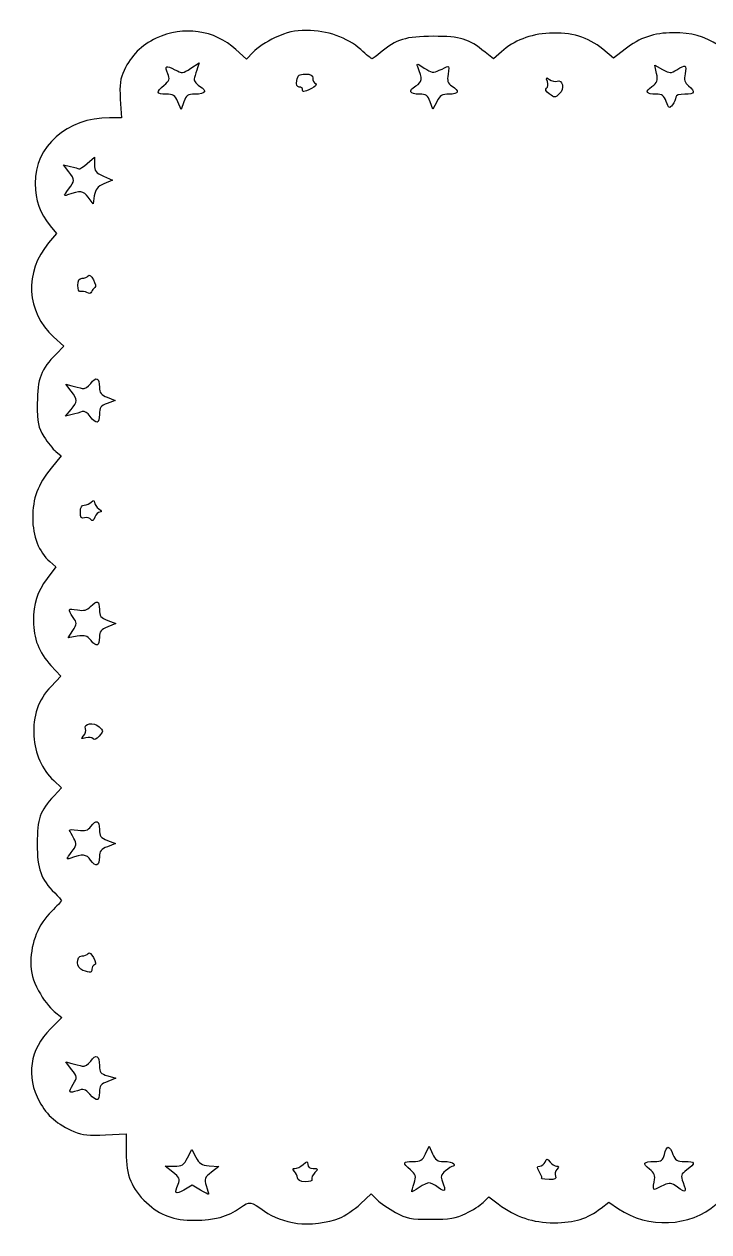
# Model space of a CAD drawing. Header units: centimetres. Extents: x -23.9 to 18, y -16.1 to 23.1.
# Drawn here: x -23.92 to -1.72, y -16.07 to 23.09 of the extents above; entities that cross this region are included whole.
import ezdxf

# ---------------------------------------------------------------- set-up
doc = ezdxf.new("R2010")
doc.units = ezdxf.units.CM
doc.header["$MEASUREMENT"] = 0
doc.layers.add('Layer 1', color=7, linetype='Continuous')

msp = doc.modelspace()

# ---------------------------------------------------------------- linework, layer by layer
at = {"layer": 'Layer 1'}
for points, knots in [([(-15.05502, -15.79606), (-15.49213, -15.72796), (-15.84861, -15.59463), (-16.12562, -15.39563), (-16.12562, -15.39563), (-16.58653, -15.06452), (-16.60096, -15.06238), (-16.90733, -15.27962), (-16.90733, -15.27962), (-17.32381, -15.57493), (-17.73515, -15.68901), (-18.39035, -15.69092), (-18.39035, -15.69092), (-19.07768, -15.69292), (-19.50269, -15.53721), (-19.9533, -15.11832), (-19.9533, -15.11832), (-20.43682, -14.66883), (-20.61262, -14.23818), (-20.61209, -13.5045), (-20.61209, -13.5045), (-20.61209, -13.5045), (-20.61168, -12.88249), (-20.61168, -12.88249), (-20.61168, -12.88249), (-20.61168, -12.88249), (-21.27687, -12.92107), (-21.27687, -12.92107), (-21.27687, -12.92107), (-21.82232, -12.9527), (-22.00783, -12.93248), (-22.30743, -12.80874), (-22.30743, -12.80874), (-22.83043, -12.59272), (-23.18531, -12.28754), (-23.42515, -11.84754), (-23.42515, -11.84754), (-23.87287, -11.02618), (-23.73943, -10.15346), (-23.0634, -9.48159), (-23.0634, -9.48159), (-23.0634, -9.48159), (-22.6958, -9.11625), (-22.6958, -9.11625), (-22.6958, -9.11625), (-22.6958, -9.11625), (-22.94717, -8.91962), (-22.94717, -8.91962), (-22.94717, -8.91962), (-23.08542, -8.81147), (-23.31187, -8.51216), (-23.45038, -8.25448), (-23.45038, -8.25448), (-23.65063, -7.88189), (-23.70219, -7.68799), (-23.70219, -7.30738), (-23.70219, -7.30738), (-23.70219, -6.69011), (-23.45315, -6.08163), (-23.03492, -5.677), (-23.03492, -5.677), (-22.85838, -5.50621), (-22.71395, -5.34969), (-22.71395, -5.32918), (-22.71395, -5.32918), (-22.71395, -5.30867), (-22.81041, -5.19537), (-22.9283, -5.07741), (-22.9283, -5.07741), (-23.38711, -4.61832), (-23.49631, -4.31217), (-23.49631, -3.48487), (-23.49631, -3.48487), (-23.49631, -2.65414), (-23.41756, -2.43129), (-22.94629, -1.9284), (-22.94629, -1.9284), (-22.94629, -1.9284), (-22.70735, -1.67343), (-22.70735, -1.67343), (-22.70735, -1.67343), (-22.70735, -1.67343), (-22.95815, -1.43496), (-22.95815, -1.43496), (-22.95815, -1.43496), (-23.34619, -1.06599), (-23.56983, -0.56662), (-23.60584, 0.01129), (-23.60584, 0.01129), (-23.64643, 0.66258), (-23.46666, 1.182), (-23.04938, 1.61913), (-23.04938, 1.61913), (-23.04938, 1.61913), (-22.7359, 1.94753), (-22.7359, 1.94753), (-22.7359, 1.94753), (-22.7359, 1.94753), (-23.05135, 2.29531), (-23.05135, 2.29531), (-23.05135, 2.29531), (-23.44158, 2.72553), (-23.61999, 3.17941), (-23.61939, 3.74042), (-23.61939, 3.74042), (-23.61882, 4.31206), (-23.50669, 4.65859), (-23.17354, 5.11881), (-23.17354, 5.11881), (-23.17354, 5.11881), (-22.89732, 5.50039), (-22.89732, 5.50039), (-22.89732, 5.50039), (-22.89732, 5.50039), (-23.08972, 5.66842), (-23.08972, 5.66842), (-23.08972, 5.66842), (-23.44096, 5.97517), (-23.64379, 6.49245), (-23.6433, 7.08024), (-23.6433, 7.08024), (-23.64281, 7.72538), (-23.48385, 8.15451), (-23.04569, 8.69402), (-23.04569, 8.69402), (-23.04569, 8.69402), (-22.72224, 9.09228), (-22.72224, 9.09228), (-22.72224, 9.09228), (-22.72224, 9.09228), (-22.89134, 9.23455), (-22.89134, 9.23455), (-22.89134, 9.23455), (-22.98435, 9.3128), (-23.15852, 9.53189), (-23.27838, 9.72142), (-23.27838, 9.72142), (-23.47337, 10.02975), (-23.49608, 10.1426), (-23.49409, 10.79333), (-23.49409, 10.79333), (-23.49164, 11.59599), (-23.37213, 11.90997), (-22.88431, 12.39544), (-22.88431, 12.39544), (-22.88431, 12.39544), (-22.63069, 12.64783), (-22.63069, 12.64783), (-22.63069, 12.64783), (-22.63069, 12.64783), (-22.9686, 12.95269), (-22.9686, 12.95269), (-22.9686, 12.95269), (-23.85235, 13.74999), (-23.92032, 15.06665), (-23.12587, 15.99913), (-23.12587, 15.99913), (-23.12587, 15.99913), (-22.86759, 16.30228), (-22.86759, 16.30228), (-22.86759, 16.30228), (-22.86759, 16.30228), (-23.07646, 16.55685), (-23.07646, 16.55685), (-23.07646, 16.55685), (-23.41277, 16.96675), (-23.55896, 17.37573), (-23.56554, 17.92507), (-23.56554, 17.92507), (-23.57997, 19.13062), (-22.5295, 20.05692), (-21.14789, 20.05692), (-21.14789, 20.05692), (-21.14789, 20.05692), (-20.76469, 20.05692), (-20.76469, 20.05692), (-20.76469, 20.05692), (-20.76469, 20.05692), (-20.80205, 20.65689), (-20.80205, 20.65689), (-20.80205, 20.65689), (-20.83214, 21.14004), (-20.80797, 21.32264), (-20.67793, 21.59473), (-20.67793, 21.59473), (-20.44586, 22.0803), (-20.11739, 22.4094), (-19.64069, 22.63396), (-19.64069, 22.63396), (-18.75819, 23.04969), (-17.74454, 22.90652), (-17.05103, 22.26819), (-17.05103, 22.26819), (-17.05103, 22.26819), (-16.70809, 21.95253), (-16.70809, 21.95253), (-16.70809, 21.95253), (-16.70809, 21.95253), (-16.49592, 22.18694), (-16.49592, 22.18694), (-16.49592, 22.18694), (-16.37922, 22.31587), (-16.05696, 22.5267), (-15.77977, 22.65547), (-15.77977, 22.65547), (-15.37897, 22.84166), (-15.17039, 22.88959), (-14.76097, 22.88959), (-14.76097, 22.88959), (-14.09697, 22.88959), (-13.44243, 22.65808), (-13.00717, 22.26927), (-13.00717, 22.26927), (-12.82345, 22.10516), (-12.65508, 21.97088), (-12.63302, 21.97088), (-12.63302, 21.97088), (-12.61096, 21.97088), (-12.48908, 22.06055), (-12.36219, 22.17015), (-12.36219, 22.17015), (-11.86835, 22.59668), (-11.53902, 22.69819), (-10.6491, 22.69819), (-10.6491, 22.69819), (-9.75549, 22.69819), (-9.51576, 22.62498), (-8.97481, 22.18688), (-8.97481, 22.18688), (-8.97481, 22.18688), (-8.70054, 21.96475), (-8.70054, 21.96475), (-8.70054, 21.96475), (-8.70054, 21.96475), (-8.44402, 22.1979), (-8.44402, 22.1979), (-8.44402, 22.1979), (-8.04712, 22.55864), (-7.50995, 22.76654), (-6.88829, 22.80002), (-6.88829, 22.80002), (-6.1877, 22.83775), (-5.62896, 22.67063), (-5.15874, 22.28272), (-5.15874, 22.28272), (-5.15874, 22.28272), (-4.80549, 21.9913), (-4.80549, 21.9913), (-4.80549, 21.9913), (-4.80549, 21.9913), (-4.43139, 22.28455), (-4.43139, 22.28455), (-4.43139, 22.28455), (-3.96861, 22.64732), (-3.48037, 22.81317), (-2.87689, 22.81261), (-2.87689, 22.81261), (-2.26197, 22.81208), (-1.88921, 22.70785), (-1.39415, 22.39814), (-1.39415, 22.39814), (-1.39415, 22.39814), (-0.98369, 22.14136), (-0.98369, 22.14136), (-0.98369, 22.14136), (-0.98369, 22.14136), (-0.80294, 22.32022), (-0.80294, 22.32022), (-0.80294, 22.32022), (-0.47297, 22.64674), (0.08347, 22.8353), (0.71575, 22.83484), (0.71575, 22.83484), (1.40972, 22.83438), (1.87134, 22.68661), (2.45168, 22.27928), (2.45168, 22.27928), (2.45168, 22.27928), (2.88009, 21.97859), (2.88009, 21.97859), (2.88009, 21.97859), (2.88009, 21.97859), (3.03313, 22.13579), (3.03313, 22.13579), (3.03313, 22.13579), (3.1173, 22.22225), (3.35298, 22.38416), (3.55686, 22.4956), (3.55686, 22.4956), (3.88852, 22.67687), (4.00993, 22.69798), (4.70992, 22.69613), (4.70992, 22.69613), (5.57334, 22.69385), (5.91109, 22.58275), (6.43331, 22.12926), (6.43331, 22.12926), (6.43331, 22.12926), (6.70481, 21.89349), (6.70481, 21.89349), (6.70481, 21.89349), (6.70481, 21.89349), (7.03274, 22.20762), (7.03274, 22.20762), (7.03274, 22.20762), (7.89039, 23.02918), (9.30672, 23.09237), (10.30979, 22.35383), (10.30979, 22.35383), (10.30979, 22.35383), (10.63589, 22.11373), (10.63589, 22.11373), (10.63589, 22.11373), (10.63589, 22.11373), (10.90973, 22.3079), (10.90973, 22.3079), (10.90973, 22.3079), (11.35065, 22.62054), (11.7906, 22.75645), (12.38152, 22.76256), (12.38152, 22.76256), (13.73231, 22.77654), (14.77255, 21.69032), (14.65631, 20.38724), (14.65631, 20.38724), (14.62451, 20.03077), (14.63746, 19.98107), (14.75002, 20.02752), (14.75002, 20.02752), (14.82185, 20.05716), (15.14461, 20.09667), (15.46725, 20.11533), (15.46725, 20.11533), (15.92742, 20.14194), (16.13157, 20.11715), (16.41432, 20.00036), (16.41432, 20.00036), (16.93371, 19.78582), (17.28807, 19.47974), (17.52921, 19.03735), (17.52921, 19.03735), (17.97641, 18.21695), (17.8224, 17.27464), (17.13575, 16.62993), (17.13575, 16.62993), (17.13575, 16.62993), (16.7962, 16.31112), (16.7962, 16.31112), (16.7962, 16.31112), (16.7962, 16.31112), (17.04835, 16.11388), (17.04835, 16.11388), (17.04835, 16.11388), (17.18704, 16.0054), (17.41383, 15.70581), (17.55235, 15.44812), (17.55235, 15.44812), (17.75263, 15.07553), (17.80419, 14.88162), (17.80419, 14.50102), (17.80419, 14.50102), (17.80419, 13.88375), (17.55515, 13.27527), (17.13691, 12.87064), (17.13691, 12.87064), (16.96037, 12.69985), (16.81658, 12.53294), (16.81736, 12.49973), (16.81736, 12.49973), (16.81818, 12.46652), (16.91321, 12.35606), (17.02862, 12.25425), (17.02862, 12.25425), (17.47014, 11.86478), (17.5983, 11.51028), (17.5983, 10.6785), (17.5983, 10.6785), (17.5983, 9.84777), (17.51955, 9.62492), (17.04828, 9.12203), (17.04828, 9.12203), (17.04828, 9.12203), (16.80934, 8.86706), (16.80934, 8.86706), (16.80934, 8.86706), (16.80934, 8.86706), (17.06014, 8.62859), (17.06014, 8.62859), (17.06014, 8.62859), (17.44818, 8.25962), (17.67182, 7.76025), (17.70783, 7.18234), (17.70783, 7.18234), (17.74839, 6.53143), (17.56995, 6.01567), (17.15117, 5.57339), (17.15117, 5.57339), (17.15117, 5.57339), (16.83646, 5.24102), (16.83646, 5.24102), (16.83646, 5.24102), (16.83646, 5.24102), (17.10807, 4.94893), (17.10807, 4.94893), (17.10807, 4.94893), (17.50814, 4.51868), (17.66875, 4.15474), (17.7055, 3.59515), (17.7055, 3.59515), (17.74641, 2.97222), (17.63211, 2.56742), (17.27664, 2.07637), (17.27664, 2.07637), (17.27664, 2.07637), (16.99931, 1.69326), (16.99931, 1.69326), (16.99931, 1.69326), (16.99931, 1.69326), (17.19171, 1.52523), (17.19171, 1.52523), (17.19171, 1.52523), (17.54294, 1.21848), (17.74577, 0.7012), (17.74529, 0.11341), (17.74529, 0.11341), (17.74479, -0.53173), (17.58584, -0.96086), (17.14768, -1.50037), (17.14768, -1.50037), (17.14768, -1.50037), (16.82422, -1.89863), (16.82422, -1.89863), (16.82422, -1.89863), (16.82422, -1.89863), (16.99332, -2.0409), (16.99332, -2.0409), (16.99332, -2.0409), (17.08633, -2.11915), (17.2605, -2.33824), (17.38036, -2.52777), (17.38036, -2.52777), (17.57536, -2.8361), (17.59806, -2.94895), (17.59607, -3.59968), (17.59607, -3.59968), (17.59361, -4.40234), (17.47411, -4.71632), (16.98629, -5.20179), (16.98629, -5.20179), (16.98629, -5.20179), (16.73267, -5.45418), (16.73267, -5.45418), (16.73267, -5.45418), (16.73267, -5.45418), (17.07059, -5.75904), (17.07059, -5.75904), (17.07059, -5.75904), (17.95434, -6.55634), (18.02231, -7.873), (17.22786, -8.80548), (17.22786, -8.80548), (17.22786, -8.80548), (16.96958, -9.10863), (16.96958, -9.10863), (16.96958, -9.10863), (16.96958, -9.10863), (17.17845, -9.3632), (17.17845, -9.3632), (17.17845, -9.3632), (17.72863, -10.03376), (17.83266, -10.92519), (17.4464, -11.65913), (17.4464, -11.65913), (17.20269, -12.12221), (16.91186, -12.39101), (16.37258, -12.65162), (16.37258, -12.65162), (16.10933, -12.77884), (15.88086, -12.81651), (15.35017, -12.82022), (15.35017, -12.82022), (14.70477, -12.82472), (14.66976, -12.8335), (14.72063, -12.97811), (14.72063, -12.97811), (14.75026, -13.06232), (14.79338, -13.36531), (14.81647, -13.65141), (14.81647, -13.65141), (14.8546, -14.12395), (14.83425, -14.21727), (14.59426, -14.67047), (14.59426, -14.67047), (14.29182, -15.24159), (13.89318, -15.5564), (13.2463, -15.73498), (13.2463, -15.73498), (12.72319, -15.87939), (12.50457, -15.87828), (11.96184, -15.72845), (11.96184, -15.72845), (11.66893, -15.64759), (11.39457, -15.49446), (11.12931, -15.2638), (11.12931, -15.2638), (11.12931, -15.2638), (10.73367, -14.91977), (10.73367, -14.91977), (10.73367, -14.91977), (10.73367, -14.91977), (10.39205, -15.22797), (10.39205, -15.22797), (10.39205, -15.22797), (9.46365, -16.06555), (7.86917, -16.03147), (6.95131, -15.15444), (6.95131, -15.15444), (6.7559, -14.96773), (6.65083, -14.91675), (6.57242, -14.97063), (6.57242, -14.97063), (6.51274, -15.01164), (6.30444, -15.15726), (6.10952, -15.29423), (6.10952, -15.29423), (5.64022, -15.62401), (5.21375, -15.72205), (4.4549, -15.67459), (4.4549, -15.67459), (3.78172, -15.63249), (3.47627, -15.52083), (3.02363, -15.15137), (3.02363, -15.15137), (3.02363, -15.15137), (2.73515, -14.91591), (2.73515, -14.91591), (2.73515, -14.91591), (2.73515, -14.91591), (2.35166, -15.22972), (2.35166, -15.22972), (2.35166, -15.22972), (1.47293, -15.94878), (0.09851, -15.95446), (-0.80939, -15.24278), (-0.80939, -15.24278), (-0.80939, -15.24278), (-1.20491, -14.93274), (-1.20491, -14.93274), (-1.20491, -14.93274), (-1.20491, -14.93274), (-1.47455, -15.1669), (-1.47455, -15.1669), (-1.47455, -15.1669), (-2.32784, -15.9079), (-3.69904, -15.97303), (-4.6448, -15.31748), (-4.6448, -15.31748), (-4.6448, -15.31748), (-4.96146, -15.09799), (-4.96146, -15.09799), (-4.96146, -15.09799), (-4.96146, -15.09799), (-5.21113, -15.29397), (-5.21113, -15.29397), (-5.21113, -15.29397), (-5.65075, -15.63904), (-6.06754, -15.76907), (-6.73729, -15.77008), (-6.73729, -15.77008), (-7.42054, -15.77111), (-7.97001, -15.5864), (-8.54665, -15.16183), (-8.54665, -15.16183), (-8.54665, -15.16183), (-8.85458, -14.93511), (-8.85458, -14.93511), (-8.85458, -14.93511), (-8.85458, -14.93511), (-9.03246, -15.11113), (-9.03246, -15.11113), (-9.03246, -15.11113), (-9.13029, -15.20794), (-9.38582, -15.37011), (-9.60031, -15.47151), (-9.60031, -15.47151), (-9.92598, -15.62547), (-10.1125, -15.65602), (-10.73147, -15.65678), (-10.73147, -15.65678), (-11.40216, -15.6576), (-11.51135, -15.63654), (-11.87949, -15.4354), (-11.87949, -15.4354), (-12.10325, -15.31314), (-12.37142, -15.12775), (-12.47543, -15.02341), (-12.47543, -15.02341), (-12.47543, -15.02341), (-12.66454, -14.83371), (-12.66454, -14.83371), (-12.66454, -14.83371), (-12.66454, -14.83371), (-13.01567, -15.16178), (-13.01567, -15.16178), (-13.01567, -15.16178), (-13.20879, -15.34222), (-13.51504, -15.54943), (-13.69621, -15.62224), (-13.69621, -15.62224), (-14.04742, -15.76339), (-14.71591, -15.8489), (-15.05505, -15.79606), (-15.05505, -15.79606), (-15.05505, -15.79606), (-15.05502, -15.79606), (-15.05502, -15.79606)], [0, 0, 0, 0, 0.00645161, 0.00645161, 0.00645161, 0.00645161, 0.01290323, 0.01290323, 0.01290323, 0.01290323, 0.01935484, 0.01935484, 0.01935484, 0.01935484, 0.02580645, 0.02580645, 0.02580645, 0.02580645, 0.03225806, 0.03225806, 0.03225806, 0.03225806, 0.03870968, 0.03870968, 0.03870968, 0.03870968, 0.04516129, 0.04516129, 0.04516129, 0.04516129, 0.0516129, 0.0516129, 0.0516129, 0.0516129, 0.05806452, 0.05806452, 0.05806452, 0.05806452, 0.06451613, 0.06451613, 0.06451613, 0.06451613, 0.07096774, 0.07096774, 0.07096774, 0.07096774, 0.07741935, 0.07741935, 0.07741935, 0.07741935, 0.08387097, 0.08387097, 0.08387097, 0.08387097, 0.09032258, 0.09032258, 0.09032258, 0.09032258, 0.09677419, 0.09677419, 0.09677419, 0.09677419, 0.10322581, 0.10322581, 0.10322581, 0.10322581, 0.10967742, 0.10967742, 0.10967742, 0.10967742, 0.11612903, 0.11612903, 0.11612903, 0.11612903, 0.12258065, 0.12258065, 0.12258065, 0.12258065, 0.12903226, 0.12903226, 0.12903226, 0.12903226, 0.13548387, 0.13548387, 0.13548387, 0.13548387, 0.14193548, 0.14193548, 0.14193548, 0.14193548, 0.1483871, 0.1483871, 0.1483871, 0.1483871, 0.15483871, 0.15483871, 0.15483871, 0.15483871, 0.16129032, 0.16129032, 0.16129032, 0.16129032, 0.16774194, 0.16774194, 0.16774194, 0.16774194, 0.17419355, 0.17419355, 0.17419355, 0.17419355, 0.18064516, 0.18064516, 0.18064516, 0.18064516, 0.18709677, 0.18709677, 0.18709677, 0.18709677, 0.19354839, 0.19354839, 0.19354839, 0.19354839, 0.2, 0.2, 0.2, 0.2, 0.20645161, 0.20645161, 0.20645161, 0.20645161, 0.21290323, 0.21290323, 0.21290323, 0.21290323, 0.21935484, 0.21935484, 0.21935484, 0.21935484, 0.22580645, 0.22580645, 0.22580645, 0.22580645, 0.23225806, 0.23225806, 0.23225806, 0.23225806, 0.23870968, 0.23870968, 0.23870968, 0.23870968, 0.24516129, 0.24516129, 0.24516129, 0.24516129, 0.2516129, 0.2516129, 0.2516129, 0.2516129, 0.25806452, 0.25806452, 0.25806452, 0.25806452, 0.26451613, 0.26451613, 0.26451613, 0.26451613, 0.27096774, 0.27096774, 0.27096774, 0.27096774, 0.27741935, 0.27741935, 0.27741935, 0.27741935, 0.28387097, 0.28387097, 0.28387097, 0.28387097, 0.29032258, 0.29032258, 0.29032258, 0.29032258, 0.29677419, 0.29677419, 0.29677419, 0.29677419, 0.30322581, 0.30322581, 0.30322581, 0.30322581, 0.30967742, 0.30967742, 0.30967742, 0.30967742, 0.31612903, 0.31612903, 0.31612903, 0.31612903, 0.32258065, 0.32258065, 0.32258065, 0.32258065, 0.32903226, 0.32903226, 0.32903226, 0.32903226, 0.33548387, 0.33548387, 0.33548387, 0.33548387, 0.34193548, 0.34193548, 0.34193548, 0.34193548, 0.3483871, 0.3483871, 0.3483871, 0.3483871, 0.35483871, 0.35483871, 0.35483871, 0.35483871, 0.36129032, 0.36129032, 0.36129032, 0.36129032, 0.36774194, 0.36774194, 0.36774194, 0.36774194, 0.37419355, 0.37419355, 0.37419355, 0.37419355, 0.38064516, 0.38064516, 0.38064516, 0.38064516, 0.38709677, 0.38709677, 0.38709677, 0.38709677, 0.39354839, 0.39354839, 0.39354839, 0.39354839, 0.4, 0.4, 0.4, 0.4, 0.40645161, 0.40645161, 0.40645161, 0.40645161, 0.41290323, 0.41290323, 0.41290323, 0.41290323, 0.41935484, 0.41935484, 0.41935484, 0.41935484, 0.42580645, 0.42580645, 0.42580645, 0.42580645, 0.43225806, 0.43225806, 0.43225806, 0.43225806, 0.43870968, 0.43870968, 0.43870968, 0.43870968, 0.44516129, 0.44516129, 0.44516129, 0.44516129, 0.4516129, 0.4516129, 0.4516129, 0.4516129, 0.45806452, 0.45806452, 0.45806452, 0.45806452, 0.46451613, 0.46451613, 0.46451613, 0.46451613, 0.47096774, 0.47096774, 0.47096774, 0.47096774, 0.47741935, 0.47741935, 0.47741935, 0.47741935, 0.48387097, 0.48387097, 0.48387097, 0.48387097, 0.49032258, 0.49032258, 0.49032258, 0.49032258, 0.49677419, 0.49677419, 0.49677419, 0.49677419, 0.50322581, 0.50322581, 0.50322581, 0.50322581, 0.50967742, 0.50967742, 0.50967742, 0.50967742, 0.51612903, 0.51612903, 0.51612903, 0.51612903, 0.52258065, 0.52258065, 0.52258065, 0.52258065, 0.52903226, 0.52903226, 0.52903226, 0.52903226, 0.53548387, 0.53548387, 0.53548387, 0.53548387, 0.54193548, 0.54193548, 0.54193548, 0.54193548, 0.5483871, 0.5483871, 0.5483871, 0.5483871, 0.55483871, 0.55483871, 0.55483871, 0.55483871, 0.56129032, 0.56129032, 0.56129032, 0.56129032, 0.56774194, 0.56774194, 0.56774194, 0.56774194, 0.57419355, 0.57419355, 0.57419355, 0.57419355, 0.58064516, 0.58064516, 0.58064516, 0.58064516, 0.58709677, 0.58709677, 0.58709677, 0.58709677, 0.59354839, 0.59354839, 0.59354839, 0.59354839, 0.6, 0.6, 0.6, 0.6, 0.60645161, 0.60645161, 0.60645161, 0.60645161, 0.61290323, 0.61290323, 0.61290323, 0.61290323, 0.61935484, 0.61935484, 0.61935484, 0.61935484, 0.62580645, 0.62580645, 0.62580645, 0.62580645, 0.63225806, 0.63225806, 0.63225806, 0.63225806, 0.63870968, 0.63870968, 0.63870968, 0.63870968, 0.64516129, 0.64516129, 0.64516129, 0.64516129, 0.6516129, 0.6516129, 0.6516129, 0.6516129, 0.65806452, 0.65806452, 0.65806452, 0.65806452, 0.66451613, 0.66451613, 0.66451613, 0.66451613, 0.67096774, 0.67096774, 0.67096774, 0.67096774, 0.67741935, 0.67741935, 0.67741935, 0.67741935, 0.68387097, 0.68387097, 0.68387097, 0.68387097, 0.69032258, 0.69032258, 0.69032258, 0.69032258, 0.69677419, 0.69677419, 0.69677419, 0.69677419, 0.70322581, 0.70322581, 0.70322581, 0.70322581, 0.70967742, 0.70967742, 0.70967742, 0.70967742, 0.71612903, 0.71612903, 0.71612903, 0.71612903, 0.72258065, 0.72258065, 0.72258065, 0.72258065, 0.72903226, 0.72903226, 0.72903226, 0.72903226, 0.73548387, 0.73548387, 0.73548387, 0.73548387, 0.74193548, 0.74193548, 0.74193548, 0.74193548, 0.7483871, 0.7483871, 0.7483871, 0.7483871, 0.75483871, 0.75483871, 0.75483871, 0.75483871, 0.76129032, 0.76129032, 0.76129032, 0.76129032, 0.76774194, 0.76774194, 0.76774194, 0.76774194, 0.77419355, 0.77419355, 0.77419355, 0.77419355, 0.78064516, 0.78064516, 0.78064516, 0.78064516, 0.78709677, 0.78709677, 0.78709677, 0.78709677, 0.79354839, 0.79354839, 0.79354839, 0.79354839, 0.8, 0.8, 0.8, 0.8, 0.80645161, 0.80645161, 0.80645161, 0.80645161, 0.81290323, 0.81290323, 0.81290323, 0.81290323, 0.81935484, 0.81935484, 0.81935484, 0.81935484, 0.82580645, 0.82580645, 0.82580645, 0.82580645, 0.83225806, 0.83225806, 0.83225806, 0.83225806, 0.83870968, 0.83870968, 0.83870968, 0.83870968, 0.84516129, 0.84516129, 0.84516129, 0.84516129, 0.8516129, 0.8516129, 0.8516129, 0.8516129, 0.85806452, 0.85806452, 0.85806452, 0.85806452, 0.86451613, 0.86451613, 0.86451613, 0.86451613, 0.87096774, 0.87096774, 0.87096774, 0.87096774, 0.87741935, 0.87741935, 0.87741935, 0.87741935, 0.88387097, 0.88387097, 0.88387097, 0.88387097, 0.89032258, 0.89032258, 0.89032258, 0.89032258, 0.89677419, 0.89677419, 0.89677419, 0.89677419, 0.90322581, 0.90322581, 0.90322581, 0.90322581, 0.90967742, 0.90967742, 0.90967742, 0.90967742, 0.91612903, 0.91612903, 0.91612903, 0.91612903, 0.92258065, 0.92258065, 0.92258065, 0.92258065, 0.92903226, 0.92903226, 0.92903226, 0.92903226, 0.93548387, 0.93548387, 0.93548387, 0.93548387, 0.94193548, 0.94193548, 0.94193548, 0.94193548, 0.9483871, 0.9483871, 0.9483871, 0.9483871, 0.95483871, 0.95483871, 0.95483871, 0.95483871, 0.96129032, 0.96129032, 0.96129032, 0.96129032, 0.96774194, 0.96774194, 0.96774194, 0.96774194, 0.97419355, 0.97419355, 0.97419355, 0.97419355, 0.98064516, 0.98064516, 0.98064516, 0.98064516, 0.98709677, 0.98709677, 0.98709677, 0.98709677, 1, 1, 1, 1]), ([(-18.3833, 20.82251), (-18.02949, 20.82251), (-17.96893, 20.92705), (-18.23045, 21.08635), (-18.23045, 21.08635), (-18.37518, 21.1745), (-18.42592, 21.2594), (-18.39497, 21.3616), (-18.39497, 21.3616), (-18.37035, 21.44288), (-18.32719, 21.58393), (-18.29905, 21.67506), (-18.29905, 21.67506), (-18.29905, 21.67506), (-18.24789, 21.84074), (-18.24789, 21.84074), (-18.24789, 21.84074), (-18.24789, 21.84074), (-18.51724, 21.66244), (-18.51724, 21.66244), (-18.51724, 21.66244), (-18.77796, 21.48986), (-18.79446, 21.48834), (-19.03199, 21.61507), (-19.03199, 21.61507), (-19.32768, 21.77283), (-19.36795, 21.74925), (-19.25876, 21.48226), (-19.25876, 21.48226), (-19.18746, 21.30793), (-19.2049, 21.25484), (-19.37999, 21.11332), (-19.37999, 21.11332), (-19.65346, 20.89228), (-19.6377, 20.82251), (-19.31432, 20.82251), (-19.31432, 20.82251), (-19.0869, 20.82251), (-19.02677, 20.78313), (-18.93444, 20.57369), (-18.93444, 20.57369), (-18.93444, 20.57369), (-18.82474, 20.32487), (-18.82474, 20.32487), (-18.82474, 20.32487), (-18.82474, 20.32487), (-18.73976, 20.57369), (-18.73976, 20.57369), (-18.73976, 20.57369), (-18.66653, 20.78811), (-18.61725, 20.82251), (-18.38332, 20.82251), (-18.38332, 20.82251), (-18.38332, 20.82251), (-18.3833, 20.82251), (-18.3833, 20.82251)], [0, 0, 0, 0, 0.06666667, 0.06666667, 0.06666667, 0.06666667, 0.13333333, 0.13333333, 0.13333333, 0.13333333, 0.2, 0.2, 0.2, 0.2, 0.26666667, 0.26666667, 0.26666667, 0.26666667, 0.33333333, 0.33333333, 0.33333333, 0.33333333, 0.4, 0.4, 0.4, 0.4, 0.46666667, 0.46666667, 0.46666667, 0.46666667, 0.53333333, 0.53333333, 0.53333333, 0.53333333, 0.6, 0.6, 0.6, 0.6, 0.66666667, 0.66666667, 0.66666667, 0.66666667, 0.73333333, 0.73333333, 0.73333333, 0.73333333, 0.8, 0.8, 0.8, 0.8, 0.86666667, 0.86666667, 0.86666667, 0.86666667, 1, 1, 1, 1]), ([(-10.14001, 20.82251), (-9.8254, 20.82251), (-9.79002, 20.91701), (-10.04297, 21.08171), (-10.04297, 21.08171), (-10.18716, 21.1756), (-10.21042, 21.24694), (-10.1708, 21.47389), (-10.1708, 21.47389), (-10.14417, 21.62647), (-10.14823, 21.73932), (-10.17984, 21.72466), (-10.17984, 21.72466), (-10.21145, 21.71), (-10.33629, 21.65177), (-10.45726, 21.59524), (-10.45726, 21.59524), (-10.65474, 21.50297), (-10.70467, 21.51064), (-10.94588, 21.67031), (-10.94588, 21.67031), (-11.1731, 21.82072), (-11.20581, 21.827), (-11.15793, 21.711), (-11.15793, 21.711), (-10.9948, 21.31581), (-11.00415, 21.21827), (-11.21759, 21.08826), (-11.21759, 21.08826), (-11.47574, 20.93102), (-11.42482, 20.82249), (-11.09288, 20.82249), (-11.09288, 20.82249), (-10.88966, 20.82249), (-10.83028, 20.77952), (-10.75458, 20.57765), (-10.75458, 20.57765), (-10.75458, 20.57765), (-10.66277, 20.33281), (-10.66277, 20.33281), (-10.66277, 20.33281), (-10.66277, 20.33281), (-10.53804, 20.57765), (-10.53804, 20.57765), (-10.53804, 20.57765), (-10.43466, 20.78058), (-10.36653, 20.82249), (-10.14001, 20.82249), (-10.14001, 20.82249), (-10.14001, 20.82249), (-10.14001, 20.82251), (-10.14001, 20.82251)], [0, 0, 0, 0, 0.07142857, 0.07142857, 0.07142857, 0.07142857, 0.14285714, 0.14285714, 0.14285714, 0.14285714, 0.21428571, 0.21428571, 0.21428571, 0.21428571, 0.28571429, 0.28571429, 0.28571429, 0.28571429, 0.35714286, 0.35714286, 0.35714286, 0.35714286, 0.42857143, 0.42857143, 0.42857143, 0.42857143, 0.5, 0.5, 0.5, 0.5, 0.57142857, 0.57142857, 0.57142857, 0.57142857, 0.64285714, 0.64285714, 0.64285714, 0.64285714, 0.71428571, 0.71428571, 0.71428571, 0.71428571, 0.78571429, 0.78571429, 0.78571429, 0.78571429, 0.85714286, 0.85714286, 0.85714286, 0.85714286, 1, 1, 1, 1]), ([(-2.78428, 20.72231), (-2.78428, 20.78579), (-2.67864, 20.82252), (-2.49604, 20.82252), (-2.49604, 20.82252), (-2.16751, 20.82252), (-2.13609, 20.89157), (-2.37365, 21.09144), (-2.37365, 21.09144), (-2.50262, 21.19995), (-2.52805, 21.2877), (-2.48802, 21.4861), (-2.48802, 21.4861), (-2.42938, 21.77668), (-2.46034, 21.79159), (-2.75265, 21.61353), (-2.75265, 21.61353), (-2.94942, 21.49368), (-2.97774, 21.49432), (-3.21399, 21.62406), (-3.21399, 21.62406), (-3.21399, 21.62406), (-3.46569, 21.76228), (-3.46569, 21.76228), (-3.46569, 21.76228), (-3.46569, 21.76228), (-3.41095, 21.49102), (-3.41095, 21.49102), (-3.41095, 21.49102), (-3.36436, 21.26014), (-3.38678, 21.1974), (-3.56158, 21.06958), (-3.56158, 21.06958), (-3.79967, 20.89548), (-3.75937, 20.82252), (-3.42511, 20.82252), (-3.42511, 20.82252), (-3.23256, 20.82252), (-3.17032, 20.77673), (-3.09696, 20.5811), (-3.09696, 20.5811), (-3.01236, 20.35548), (-2.99916, 20.34893), (-2.89536, 20.48089), (-2.89536, 20.48089), (-2.83427, 20.55856), (-2.78429, 20.66719), (-2.78429, 20.72231), (-2.78429, 20.72231), (-2.78429, 20.72231), (-2.78428, 20.72231), (-2.78428, 20.72231)], [0, 0, 0, 0, 0.07142857, 0.07142857, 0.07142857, 0.07142857, 0.14285714, 0.14285714, 0.14285714, 0.14285714, 0.21428571, 0.21428571, 0.21428571, 0.21428571, 0.28571429, 0.28571429, 0.28571429, 0.28571429, 0.35714286, 0.35714286, 0.35714286, 0.35714286, 0.42857143, 0.42857143, 0.42857143, 0.42857143, 0.5, 0.5, 0.5, 0.5, 0.57142857, 0.57142857, 0.57142857, 0.57142857, 0.64285714, 0.64285714, 0.64285714, 0.64285714, 0.71428571, 0.71428571, 0.71428571, 0.71428571, 0.78571429, 0.78571429, 0.78571429, 0.78571429, 0.85714286, 0.85714286, 0.85714286, 0.85714286, 1, 1, 1, 1]), ([(-14.60535, 21.00587), (-14.47521, 21.06863), (-14.4204, 21.13363), (-14.47241, 21.1635), (-14.47241, 21.1635), (-14.52108, 21.19146), (-14.5609, 21.2726), (-14.5609, 21.3438), (-14.5609, 21.3438), (-14.5609, 21.43585), (-14.63047, 21.47326), (-14.80164, 21.47326), (-14.80164, 21.47326), (-15.0013, 21.47326), (-15.04805, 21.43734), (-15.07562, 21.26272), (-15.07562, 21.26272), (-15.09763, 21.1233), (-15.07195, 21.05218), (-14.99959, 21.05218), (-14.99959, 21.05218), (-14.93949, 21.05218), (-14.89032, 21.01773), (-14.89032, 20.97562), (-14.89032, 20.97562), (-14.89032, 20.87632), (-14.86932, 20.87855), (-14.60536, 21.00586), (-14.60536, 21.00586), (-14.60536, 21.00586), (-14.60535, 21.00587), (-14.60535, 21.00587)], [0, 0, 0, 0, 0.11111111, 0.11111111, 0.11111111, 0.11111111, 0.22222222, 0.22222222, 0.22222222, 0.22222222, 0.33333333, 0.33333333, 0.33333333, 0.33333333, 0.44444444, 0.44444444, 0.44444444, 0.44444444, 0.55555556, 0.55555556, 0.55555556, 0.55555556, 0.66666667, 0.66666667, 0.66666667, 0.66666667, 0.77777778, 0.77777778, 0.77777778, 0.77777778, 1, 1, 1, 1]), ([(-6.46596, 21.1274), (-6.49565, 21.23294), (-6.55532, 21.27502), (-6.63499, 21.2466), (-6.63499, 21.2466), (-6.70272, 21.22244), (-6.81437, 21.24606), (-6.88311, 21.29909), (-6.88311, 21.29909), (-6.98995, 21.38152), (-6.9999, 21.37153), (-6.95168, 21.2303), (-6.95168, 21.2303), (-6.92025, 21.13823), (-6.934, 21.04284), (-6.98275, 21.01483), (-6.98275, 21.01483), (-7.03694, 20.98369), (-7.00185, 20.9131), (-6.89051, 20.82929), (-6.89051, 20.82929), (-6.71877, 20.70001), (-6.70435, 20.7), (-6.56544, 20.82916), (-6.56544, 20.82916), (-6.47587, 20.91243), (-6.43769, 21.0269), (-6.46596, 21.12742), (-6.46596, 21.12742), (-6.46596, 21.12742), (-6.46596, 21.1274), (-6.46596, 21.1274)], [0, 0, 0, 0, 0.11111111, 0.11111111, 0.11111111, 0.11111111, 0.22222222, 0.22222222, 0.22222222, 0.22222222, 0.33333333, 0.33333333, 0.33333333, 0.33333333, 0.44444444, 0.44444444, 0.44444444, 0.44444444, 0.55555556, 0.55555556, 0.55555556, 0.55555556, 0.66666667, 0.66666667, 0.66666667, 0.66666667, 0.77777778, 0.77777778, 0.77777778, 0.77777778, 1, 1, 1, 1]), ([(-21.33107, 17.91621), (-21.33107, 17.91621), (-21.05998, 18.035), (-21.05998, 18.035), (-21.05998, 18.035), (-21.05998, 18.035), (-21.35166, 18.1643), (-21.35166, 18.1643), (-21.35166, 18.1643), (-21.59601, 18.27262), (-21.64334, 18.3334), (-21.64334, 18.53884), (-21.64334, 18.53884), (-21.64334, 18.53884), (-21.64334, 18.78408), (-21.64334, 18.78408), (-21.64334, 18.78408), (-21.64334, 18.78408), (-21.87552, 18.57729), (-21.87552, 18.57729), (-21.87552, 18.57729), (-22.00322, 18.46355), (-22.12366, 18.38336), (-22.14317, 18.39908), (-22.14317, 18.39908), (-22.16268, 18.4148), (-22.28423, 18.45125), (-22.4133, 18.48008), (-22.4133, 18.48008), (-22.4133, 18.48008), (-22.64796, 18.5325), (-22.64796, 18.5325), (-22.64796, 18.5325), (-22.64796, 18.5325), (-22.47506, 18.30678), (-22.47506, 18.30678), (-22.47506, 18.30678), (-22.26166, 18.02817), (-22.26166, 18.0281), (-22.48322, 17.73883), (-22.48322, 17.73883), (-22.64033, 17.53371), (-22.64477, 17.50941), (-22.51675, 17.55508), (-22.51675, 17.55508), (-22.09346, 17.70608), (-22.00005, 17.69543), (-21.8432, 17.47831), (-21.8432, 17.47831), (-21.8432, 17.47831), (-21.68733, 17.26254), (-21.68733, 17.26254), (-21.68733, 17.26254), (-21.68733, 17.26254), (-21.64474, 17.52998), (-21.64474, 17.52998), (-21.64474, 17.52998), (-21.61146, 17.73899), (-21.54293, 17.82337), (-21.33107, 17.91621)], [0, 0, 0, 0, 0.0625, 0.0625, 0.0625, 0.0625, 0.125, 0.125, 0.125, 0.125, 0.1875, 0.1875, 0.1875, 0.1875, 0.25, 0.25, 0.25, 0.25, 0.3125, 0.3125, 0.3125, 0.3125, 0.375, 0.375, 0.375, 0.375, 0.4375, 0.4375, 0.4375, 0.4375, 0.5, 0.5, 0.5, 0.5, 0.5625, 0.5625, 0.5625, 0.5625, 0.625, 0.625, 0.625, 0.625, 0.6875, 0.6875, 0.6875, 0.6875, 0.75, 0.75, 0.75, 0.75, 0.8125, 0.8125, 0.8125, 0.8125, 0.875, 0.875, 0.875, 0.875, 1, 1, 1, 1]), ([(-21.6285, 14.55065), (-21.58863, 14.57497), (-21.60883, 14.68951), (-21.67337, 14.80517), (-21.67337, 14.80517), (-21.74214, 14.92839), (-21.81337, 14.9814), (-21.84542, 14.9332), (-21.84542, 14.9332), (-21.8755, 14.88796), (-21.96278, 14.85094), (-22.03937, 14.85094), (-22.03937, 14.85094), (-22.13931, 14.85094), (-22.17863, 14.78586), (-22.17863, 14.62042), (-22.17863, 14.62042), (-22.17863, 14.48541), (-22.14141, 14.40317), (-22.08881, 14.42194), (-22.08881, 14.42194), (-22.03941, 14.43956), (-21.94676, 14.42382), (-21.88292, 14.38696), (-21.88292, 14.38696), (-21.80873, 14.34412), (-21.75497, 14.35358), (-21.73392, 14.41318), (-21.73392, 14.41318), (-21.7158, 14.46446), (-21.66836, 14.52632), (-21.6285, 14.55065)], [0, 0, 0, 0, 0.11111111, 0.11111111, 0.11111111, 0.11111111, 0.22222222, 0.22222222, 0.22222222, 0.22222222, 0.33333333, 0.33333333, 0.33333333, 0.33333333, 0.44444444, 0.44444444, 0.44444444, 0.44444444, 0.55555556, 0.55555556, 0.55555556, 0.55555556, 0.66666667, 0.66666667, 0.66666667, 0.66666667, 0.77777778, 0.77777778, 0.77777778, 0.77777778, 1, 1, 1, 1]), ([(-21.47863, 10.43953), (-21.47863, 10.6563), (-21.43751, 10.71403), (-21.22476, 10.79595), (-21.22476, 10.79595), (-21.22476, 10.79595), (-20.97089, 10.89371), (-20.97089, 10.89371), (-20.97089, 10.89371), (-20.97089, 10.89371), (-21.22476, 10.99294), (-21.22476, 10.99294), (-21.22476, 10.99294), (-21.42793, 11.07235), (-21.47863, 11.13788), (-21.47863, 11.32103), (-21.47863, 11.32103), (-21.47863, 11.62811), (-21.59525, 11.67684), (-21.76244, 11.43962), (-21.76244, 11.43962), (-21.84772, 11.31862), (-21.95231, 11.25869), (-22.0391, 11.28109), (-22.0391, 11.28109), (-22.11585, 11.3009), (-22.26758, 11.34102), (-22.37628, 11.37026), (-22.37628, 11.37026), (-22.37628, 11.37026), (-22.57393, 11.42342), (-22.57393, 11.42342), (-22.57393, 11.42342), (-22.57393, 11.42342), (-22.39687, 11.19226), (-22.39687, 11.19226), (-22.39687, 11.19226), (-22.1767, 10.90482), (-22.17696, 10.86463), (-22.40072, 10.60019), (-22.40072, 10.60019), (-22.40072, 10.60019), (-22.58163, 10.38639), (-22.58163, 10.38639), (-22.58163, 10.38639), (-22.58163, 10.38639), (-22.3672, 10.43642), (-22.3672, 10.43642), (-22.3672, 10.43642), (-22.24926, 10.46394), (-22.09922, 10.50555), (-22.03377, 10.5289), (-22.03377, 10.5289), (-21.96304, 10.55413), (-21.85895, 10.49215), (-21.77716, 10.37611), (-21.77716, 10.37611), (-21.58831, 10.10817), (-21.47864, 10.13147), (-21.47864, 10.43954), (-21.47864, 10.43954), (-21.47864, 10.43954), (-21.47863, 10.43953), (-21.47863, 10.43953)], [0, 0, 0, 0, 0.05882353, 0.05882353, 0.05882353, 0.05882353, 0.11764706, 0.11764706, 0.11764706, 0.11764706, 0.17647059, 0.17647059, 0.17647059, 0.17647059, 0.23529412, 0.23529412, 0.23529412, 0.23529412, 0.29411765, 0.29411765, 0.29411765, 0.29411765, 0.35294118, 0.35294118, 0.35294118, 0.35294118, 0.41176471, 0.41176471, 0.41176471, 0.41176471, 0.47058824, 0.47058824, 0.47058824, 0.47058824, 0.52941176, 0.52941176, 0.52941176, 0.52941176, 0.58823529, 0.58823529, 0.58823529, 0.58823529, 0.64705882, 0.64705882, 0.64705882, 0.64705882, 0.70588235, 0.70588235, 0.70588235, 0.70588235, 0.76470588, 0.76470588, 0.76470588, 0.76470588, 0.82352941, 0.82352941, 0.82352941, 0.82352941, 0.88235294, 0.88235294, 0.88235294, 0.88235294, 1, 1, 1, 1]), ([(-21.46069, 7.27407), (-21.39305, 7.27563), (-21.4069, 7.31307), (-21.49921, 7.37821), (-21.49921, 7.37821), (-21.57848, 7.43415), (-21.64333, 7.52607), (-21.64333, 7.58248), (-21.64333, 7.58248), (-21.64333, 7.66226), (-21.66529, 7.66463), (-21.74216, 7.59318), (-21.74216, 7.59318), (-21.79651, 7.54265), (-21.89843, 7.50131), (-21.96863, 7.50131), (-21.96863, 7.50131), (-22.05545, 7.50131), (-22.09628, 7.42813), (-22.09628, 7.27255), (-22.09628, 7.27255), (-22.09628, 7.09393), (-22.06621, 7.05266), (-21.95909, 7.08427), (-21.95909, 7.08427), (-21.88364, 7.10653), (-21.79415, 7.08301), (-21.76023, 7.03199), (-21.76023, 7.03199), (-21.71773, 6.96807), (-21.678, 6.9909), (-21.63242, 7.10543), (-21.63242, 7.10543), (-21.59604, 7.19684), (-21.51876, 7.27273), (-21.46069, 7.27407)], [0, 0, 0, 0, 0.1, 0.1, 0.1, 0.1, 0.2, 0.2, 0.2, 0.2, 0.3, 0.3, 0.3, 0.3, 0.4, 0.4, 0.4, 0.4, 0.5, 0.5, 0.5, 0.5, 0.6, 0.6, 0.6, 0.6, 0.7, 0.7, 0.7, 0.7, 0.8, 0.8, 0.8, 0.8, 1, 1, 1, 1]), ([(-21.47863, 3.21832), (-21.47863, 3.39889), (-21.42584, 3.46458), (-21.21098, 3.55133), (-21.21098, 3.55133), (-21.21098, 3.55133), (-20.94333, 3.6594), (-20.94333, 3.6594), (-20.94333, 3.6594), (-20.94333, 3.6594), (-21.21098, 3.75973), (-21.21098, 3.75973), (-21.21098, 3.75973), (-21.43663, 3.84431), (-21.47863, 3.89948), (-21.47863, 4.11123), (-21.47863, 4.11123), (-21.47863, 4.40039), (-21.55568, 4.42622), (-21.7679, 4.20822), (-21.7679, 4.20822), (-21.88462, 4.08832), (-21.97902, 4.06468), (-22.19243, 4.1019), (-22.19243, 4.1019), (-22.50501, 4.15641), (-22.52104, 4.12763), (-22.32951, 3.85589), (-22.32951, 3.85589), (-22.20058, 3.67297), (-22.20128, 3.64664), (-22.34083, 3.42702), (-22.34083, 3.42702), (-22.34083, 3.42702), (-22.48951, 3.19303), (-22.48951, 3.19303), (-22.48951, 3.19303), (-22.48951, 3.19303), (-22.19578, 3.24426), (-22.19578, 3.24426), (-22.19578, 3.24426), (-21.94577, 3.28786), (-21.87973, 3.2678), (-21.7521, 3.10953), (-21.7521, 3.10953), (-21.5695, 2.88308), (-21.47862, 2.91924), (-21.47862, 3.21833), (-21.47862, 3.21833), (-21.47862, 3.21833), (-21.47863, 3.21832), (-21.47863, 3.21832)], [0, 0, 0, 0, 0.07142857, 0.07142857, 0.07142857, 0.07142857, 0.14285714, 0.14285714, 0.14285714, 0.14285714, 0.21428571, 0.21428571, 0.21428571, 0.21428571, 0.28571429, 0.28571429, 0.28571429, 0.28571429, 0.35714286, 0.35714286, 0.35714286, 0.35714286, 0.42857143, 0.42857143, 0.42857143, 0.42857143, 0.5, 0.5, 0.5, 0.5, 0.57142857, 0.57142857, 0.57142857, 0.57142857, 0.64285714, 0.64285714, 0.64285714, 0.64285714, 0.71428571, 0.71428571, 0.71428571, 0.71428571, 0.78571429, 0.78571429, 0.78571429, 0.78571429, 0.85714286, 0.85714286, 0.85714286, 0.85714286, 1, 1, 1, 1]), ([(-21.48575, 0.31142), (-21.66048, 0.47386), (-22.00791, 0.42383), (-21.93481, 0.24676), (-21.93481, 0.24676), (-21.90882, 0.1838), (-21.93424, 0.08), (-21.99127, 0.0161), (-21.99127, 0.0161), (-22.07994, -0.08322), (-22.0692, -0.09247), (-21.91727, -0.04764), (-21.91727, -0.04764), (-21.81823, -0.01842), (-21.71562, -0.0312), (-21.68549, -0.07652), (-21.68549, -0.07652), (-21.652, -0.1269), (-21.57606, -0.09427), (-21.48591, 0.00923), (-21.48591, 0.00923), (-21.34684, 0.16888), (-21.34684, 0.18229), (-21.48572, 0.31143), (-21.48572, 0.31143), (-21.48572, 0.31143), (-21.48575, 0.31142), (-21.48575, 0.31142)], [0, 0, 0, 0, 0.125, 0.125, 0.125, 0.125, 0.25, 0.25, 0.25, 0.25, 0.375, 0.375, 0.375, 0.375, 0.5, 0.5, 0.5, 0.5, 0.625, 0.625, 0.625, 0.625, 0.75, 0.75, 0.75, 0.75, 1, 1, 1, 1]), ([(-21.47863, -3.90163), (-21.47863, -3.72057), (-21.42737, -3.65725), (-21.2158, -3.57699), (-21.2158, -3.57699), (-21.2158, -3.57699), (-20.95297, -3.47729), (-20.95297, -3.47729), (-20.95297, -3.47729), (-20.95297, -3.47729), (-21.2158, -3.37608), (-21.2158, -3.37608), (-21.2158, -3.37608), (-21.43799, -3.29052), (-21.47863, -3.23488), (-21.47863, -3.01621), (-21.47863, -3.01621), (-21.47863, -2.71947), (-21.57947, -2.68518), (-21.75745, -2.92139), (-21.75745, -2.92139), (-21.85845, -3.05544), (-21.93518, -3.07705), (-22.17932, -3.04022), (-22.17932, -3.04022), (-22.34345, -3.01546), (-22.46484, -3.01924), (-22.44908, -3.04863), (-22.44908, -3.04863), (-22.43332, -3.07801), (-22.37067, -3.19407), (-22.30987, -3.30653), (-22.30987, -3.30653), (-22.21062, -3.49012), (-22.21887, -3.53653), (-22.39063, -3.76077), (-22.39063, -3.76077), (-22.55243, -3.972), (-22.55918, -4.00241), (-22.43441, -3.9579), (-22.43441, -3.9579), (-22.00931, -3.80625), (-21.90438, -3.81494), (-21.76453, -4.01336), (-21.76453, -4.01336), (-21.59616, -4.25224), (-21.47865, -4.20631), (-21.47865, -3.90163), (-21.47865, -3.90163), (-21.47865, -3.90163), (-21.47863, -3.90163), (-21.47863, -3.90163)], [0, 0, 0, 0, 0.07142857, 0.07142857, 0.07142857, 0.07142857, 0.14285714, 0.14285714, 0.14285714, 0.14285714, 0.21428571, 0.21428571, 0.21428571, 0.21428571, 0.28571429, 0.28571429, 0.28571429, 0.28571429, 0.35714286, 0.35714286, 0.35714286, 0.35714286, 0.42857143, 0.42857143, 0.42857143, 0.42857143, 0.5, 0.5, 0.5, 0.5, 0.57142857, 0.57142857, 0.57142857, 0.57142857, 0.64285714, 0.64285714, 0.64285714, 0.64285714, 0.71428571, 0.71428571, 0.71428571, 0.71428571, 0.78571429, 0.78571429, 0.78571429, 0.78571429, 0.85714286, 0.85714286, 0.85714286, 0.85714286, 1, 1, 1, 1]), ([(-21.72569, -7.54884), (-21.72569, -7.48919), (-21.68641, -7.42821), (-21.63839, -7.41333), (-21.63839, -7.41333), (-21.58129, -7.39564), (-21.59254, -7.31201), (-21.67092, -7.17157), (-21.67092, -7.17157), (-21.74093, -7.04612), (-21.81348, -6.99106), (-21.84543, -7.03912), (-21.84543, -7.03912), (-21.87551, -7.08436), (-21.96425, -7.12138), (-22.04262, -7.12138), (-22.04262, -7.12138), (-22.25492, -7.12138), (-22.23021, -7.52686), (-22.01392, -7.59224), (-22.01392, -7.59224), (-21.75754, -7.66974), (-21.72568, -7.66494), (-21.72568, -7.54883), (-21.72568, -7.54883), (-21.72568, -7.54883), (-21.72569, -7.54884), (-21.72569, -7.54884)], [0, 0, 0, 0, 0.125, 0.125, 0.125, 0.125, 0.25, 0.25, 0.25, 0.25, 0.375, 0.375, 0.375, 0.375, 0.5, 0.5, 0.5, 0.5, 0.625, 0.625, 0.625, 0.625, 0.75, 0.75, 0.75, 0.75, 1, 1, 1, 1]), ([(-21.47863, -11.5403), (-21.47863, -11.32889), (-21.43626, -11.27299), (-21.21098, -11.18715), (-21.21098, -11.18715), (-21.21098, -11.18715), (-20.94333, -11.08517), (-20.94333, -11.08517), (-20.94333, -11.08517), (-20.94333, -11.08517), (-21.21098, -11.00617), (-21.21098, -11.00617), (-21.21098, -11.00617), (-21.44163, -10.93809), (-21.47863, -10.89228), (-21.47863, -10.67481), (-21.47863, -10.67481), (-21.47863, -10.3459), (-21.59109, -10.2896), (-21.76244, -10.53271), (-21.76244, -10.53271), (-21.84772, -10.65371), (-21.95231, -10.71364), (-22.0391, -10.69124), (-22.0391, -10.69124), (-22.11585, -10.67143), (-22.26758, -10.63131), (-22.37628, -10.60207), (-22.37628, -10.60207), (-22.37628, -10.60207), (-22.57393, -10.54891), (-22.57393, -10.54891), (-22.57393, -10.54891), (-22.57393, -10.54891), (-22.38214, -10.79931), (-22.38214, -10.79931), (-22.38214, -10.79931), (-22.19649, -11.04168), (-22.19486, -11.05702), (-22.33118, -11.27783), (-22.33118, -11.27783), (-22.50088, -11.55271), (-22.47551, -11.59015), (-22.18832, -11.48864), (-22.18832, -11.48864), (-22.00079, -11.42236), (-21.94369, -11.43857), (-21.79145, -11.60134), (-21.79145, -11.60134), (-21.55367, -11.85556), (-21.47863, -11.84091), (-21.47863, -11.54029), (-21.47863, -11.54029), (-21.47863, -11.54029), (-21.47863, -11.5403), (-21.47863, -11.5403)], [0, 0, 0, 0, 0.06666667, 0.06666667, 0.06666667, 0.06666667, 0.13333333, 0.13333333, 0.13333333, 0.13333333, 0.2, 0.2, 0.2, 0.2, 0.26666667, 0.26666667, 0.26666667, 0.26666667, 0.33333333, 0.33333333, 0.33333333, 0.33333333, 0.4, 0.4, 0.4, 0.4, 0.46666667, 0.46666667, 0.46666667, 0.46666667, 0.53333333, 0.53333333, 0.53333333, 0.53333333, 0.6, 0.6, 0.6, 0.6, 0.66666667, 0.66666667, 0.66666667, 0.66666667, 0.73333333, 0.73333333, 0.73333333, 0.73333333, 0.8, 0.8, 0.8, 0.8, 0.86666667, 0.86666667, 0.86666667, 0.86666667, 1, 1, 1, 1]), ([(-10.79159, -14.47102), (-10.74807, -14.47102), (-10.61482, -14.54242), (-10.49548, -14.62969), (-10.49548, -14.62969), (-10.26394, -14.799), (-10.23025, -14.75204), (-10.35844, -14.43862), (-10.35844, -14.43862), (-10.42397, -14.2784), (-10.40631, -14.21535), (-10.26056, -14.08912), (-10.26056, -14.08912), (-10.16275, -14.00441), (-10.05047, -13.9351), (-10.01104, -13.9351), (-10.01104, -13.9351), (-9.97161, -13.9351), (-9.96226, -13.90065), (-9.99025, -13.85854), (-9.99025, -13.85854), (-10.01824, -13.81643), (-10.16054, -13.78198), (-10.30647, -13.78198), (-10.30647, -13.78198), (-10.52877, -13.78198), (-10.58929, -13.74163), (-10.67972, -13.53316), (-10.67972, -13.53316), (-10.67972, -13.53316), (-10.78764, -13.28434), (-10.78764, -13.28434), (-10.78764, -13.28434), (-10.78764, -13.28434), (-10.90389, -13.53316), (-10.90389, -13.53316), (-10.90389, -13.53316), (-11.00326, -13.74584), (-11.06197, -13.78198), (-11.30815, -13.78198), (-11.30815, -13.78198), (-11.64979, -13.78198), (-11.66247, -13.82212), (-11.39392, -14.0535), (-11.39392, -14.0535), (-11.2168, -14.2061), (-11.20146, -14.25941), (-11.27039, -14.48285), (-11.27039, -14.48285), (-11.31368, -14.62316), (-11.34909, -14.74915), (-11.34909, -14.76282), (-11.34909, -14.76282), (-11.34909, -14.77649), (-11.24146, -14.71643), (-11.1099, -14.62935), (-11.1099, -14.62935), (-10.97835, -14.54227), (-10.83511, -14.47102), (-10.79159, -14.47102)], [0, 0, 0, 0, 0.0625, 0.0625, 0.0625, 0.0625, 0.125, 0.125, 0.125, 0.125, 0.1875, 0.1875, 0.1875, 0.1875, 0.25, 0.25, 0.25, 0.25, 0.3125, 0.3125, 0.3125, 0.3125, 0.375, 0.375, 0.375, 0.375, 0.4375, 0.4375, 0.4375, 0.4375, 0.5, 0.5, 0.5, 0.5, 0.5625, 0.5625, 0.5625, 0.5625, 0.625, 0.625, 0.625, 0.625, 0.6875, 0.6875, 0.6875, 0.6875, 0.75, 0.75, 0.75, 0.75, 0.8125, 0.8125, 0.8125, 0.8125, 0.875, 0.875, 0.875, 0.875, 1, 1, 1, 1]), ([(-18.20292, -14.71257), (-18.05689, -14.79852), (-17.93741, -14.85663), (-17.93741, -14.84169), (-17.93741, -14.84169), (-17.93741, -14.82675), (-17.97162, -14.70362), (-18.01344, -14.56808), (-18.01344, -14.56808), (-18.08151, -14.34743), (-18.06422, -14.30188), (-17.84835, -14.13302), (-17.84835, -14.13302), (-17.84835, -14.13302), (-17.60723, -13.94441), (-17.60723, -13.94441), (-17.60723, -13.94441), (-17.60723, -13.94441), (-17.91619, -13.92063), (-17.91619, -13.92063), (-17.91619, -13.92063), (-18.17364, -13.90081), (-18.2464, -13.85484), (-18.35263, -13.64484), (-18.35263, -13.64484), (-18.35263, -13.64484), (-18.48011, -13.39283), (-18.48011, -13.39283), (-18.48011, -13.39283), (-18.48011, -13.39283), (-18.6192, -13.66398), (-18.6192, -13.66398), (-18.6192, -13.66398), (-18.74036, -13.90017), (-18.79644, -13.93513), (-19.05418, -13.93513), (-19.05418, -13.93513), (-19.05418, -13.93513), (-19.35007, -13.93513), (-19.35007, -13.93513), (-19.35007, -13.93513), (-19.35007, -13.93513), (-19.10034, -14.13047), (-19.10034, -14.13047), (-19.10034, -14.13047), (-18.88556, -14.29848), (-18.86163, -14.35274), (-18.92931, -14.51825), (-18.92931, -14.51825), (-19.05919, -14.83583), (-19.0214, -14.87401), (-18.73822, -14.71131), (-18.73822, -14.71131), (-18.73822, -14.71131), (-18.46843, -14.5563), (-18.46843, -14.5563), (-18.46843, -14.5563), (-18.46843, -14.5563), (-18.20292, -14.71258), (-18.20292, -14.71258), (-18.20292, -14.71258), (-18.20292, -14.71258), (-18.20292, -14.71257), (-18.20292, -14.71257)], [0, 0, 0, 0, 0.05882353, 0.05882353, 0.05882353, 0.05882353, 0.11764706, 0.11764706, 0.11764706, 0.11764706, 0.17647059, 0.17647059, 0.17647059, 0.17647059, 0.23529412, 0.23529412, 0.23529412, 0.23529412, 0.29411765, 0.29411765, 0.29411765, 0.29411765, 0.35294118, 0.35294118, 0.35294118, 0.35294118, 0.41176471, 0.41176471, 0.41176471, 0.41176471, 0.47058824, 0.47058824, 0.47058824, 0.47058824, 0.52941176, 0.52941176, 0.52941176, 0.52941176, 0.58823529, 0.58823529, 0.58823529, 0.58823529, 0.64705882, 0.64705882, 0.64705882, 0.64705882, 0.70588235, 0.70588235, 0.70588235, 0.70588235, 0.76470588, 0.76470588, 0.76470588, 0.76470588, 0.82352941, 0.82352941, 0.82352941, 0.82352941, 0.88235294, 0.88235294, 0.88235294, 0.88235294, 1, 1, 1, 1]), ([(-6.69315, -14.25914), (-6.71898, -14.19657), (-6.69787, -14.09807), (-6.64625, -14.04025), (-6.64625, -14.04025), (-6.5751, -13.96055), (-6.57754, -13.93512), (-6.65634, -13.93512), (-6.65634, -13.93512), (-6.71351, -13.93512), (-6.80805, -13.87483), (-6.86643, -13.80114), (-6.86643, -13.80114), (-6.96752, -13.67354), (-6.97523, -13.67354), (-7.02844, -13.80114), (-7.02844, -13.80114), (-7.05917, -13.87483), (-7.13724, -13.93512), (-7.20193, -13.93512), (-7.20193, -13.93512), (-7.29838, -13.93512), (-7.3017, -13.96611), (-7.22038, -14.10738), (-7.22038, -14.10738), (-7.16584, -14.20212), (-7.12747, -14.28825), (-7.13513, -14.29878), (-7.13513, -14.29878), (-7.1698, -14.34647), (-7.13273, -14.35673), (-6.89744, -14.36456), (-6.89744, -14.36456), (-6.70697, -14.3709), (-6.65756, -14.3454), (-6.69316, -14.25916), (-6.69316, -14.25916), (-6.69316, -14.25916), (-6.69315, -14.25914), (-6.69315, -14.25914)], [0, 0, 0, 0, 0.09090909, 0.09090909, 0.09090909, 0.09090909, 0.18181818, 0.18181818, 0.18181818, 0.18181818, 0.27272727, 0.27272727, 0.27272727, 0.27272727, 0.36363636, 0.36363636, 0.36363636, 0.36363636, 0.45454545, 0.45454545, 0.45454545, 0.45454545, 0.54545455, 0.54545455, 0.54545455, 0.54545455, 0.63636364, 0.63636364, 0.63636364, 0.63636364, 0.72727273, 0.72727273, 0.72727273, 0.72727273, 0.81818182, 0.81818182, 0.81818182, 0.81818182, 1, 1, 1, 1]), ([(-2.54975, -14.47049), (-2.63812, -14.23484), (-2.62875, -14.20312), (-2.42659, -14.05327), (-2.42659, -14.05327), (-2.1355, -13.8375), (-2.15059, -13.782), (-2.50032, -13.782), (-2.50032, -13.782), (-2.7513, -13.782), (-2.80507, -13.74939), (-2.87897, -13.55232), (-2.87897, -13.55232), (-2.92634, -13.426), (-2.99559, -13.32264), (-3.03285, -13.32264), (-3.03285, -13.32264), (-3.07011, -13.32264), (-3.12502, -13.42599), (-3.15487, -13.55232), (-3.15487, -13.55232), (-3.2016, -13.75012), (-3.24632, -13.782), (-3.4771, -13.782), (-3.4771, -13.782), (-3.84135, -13.782), (-3.88777, -13.85075), (-3.64392, -14.02906), (-3.64392, -14.02906), (-3.46928, -14.15677), (-3.44672, -14.21971), (-3.49315, -14.4498), (-3.49315, -14.4498), (-3.52332, -14.5993), (-3.51512, -14.70631), (-3.47484, -14.68894), (-3.47484, -14.68894), (-3.43474, -14.67165), (-3.30263, -14.61113), (-3.18128, -14.55445), (-3.18128, -14.55445), (-2.98403, -14.46232), (-2.93686, -14.46878), (-2.73635, -14.6154), (-2.73635, -14.6154), (-2.45894, -14.81826), (-2.42827, -14.79444), (-2.54975, -14.4705), (-2.54975, -14.4705), (-2.54975, -14.4705), (-2.54975, -14.47049), (-2.54975, -14.47049)], [0, 0, 0, 0, 0.07142857, 0.07142857, 0.07142857, 0.07142857, 0.14285714, 0.14285714, 0.14285714, 0.14285714, 0.21428571, 0.21428571, 0.21428571, 0.21428571, 0.28571429, 0.28571429, 0.28571429, 0.28571429, 0.35714286, 0.35714286, 0.35714286, 0.35714286, 0.42857143, 0.42857143, 0.42857143, 0.42857143, 0.5, 0.5, 0.5, 0.5, 0.57142857, 0.57142857, 0.57142857, 0.57142857, 0.64285714, 0.64285714, 0.64285714, 0.64285714, 0.71428571, 0.71428571, 0.71428571, 0.71428571, 0.78571429, 0.78571429, 0.78571429, 0.78571429, 0.85714286, 0.85714286, 0.85714286, 0.85714286, 1, 1, 1, 1]), ([(-14.58835, -14.36447), (-14.60672, -14.3178), (-14.56526, -14.21933), (-14.4962, -14.14564), (-14.4962, -14.14564), (-14.38163, -14.02338), (-14.38618, -14.01166), (-14.54812, -14.01166), (-14.54812, -14.01166), (-14.65836, -14.01167), (-14.72559, -13.96366), (-14.72559, -13.88496), (-14.72559, -13.88496), (-14.72559, -13.76706), (-14.73606, -13.76706), (-14.87619, -13.88496), (-14.87619, -13.88496), (-14.95902, -13.95465), (-15.07761, -14.01166), (-15.13972, -14.01166), (-15.13972, -14.01166), (-15.22755, -14.01166), (-15.23069, -14.03208), (-15.15382, -14.10353), (-15.15382, -14.10353), (-15.09947, -14.15406), (-15.05491, -14.2488), (-15.05481, -14.31407), (-15.05481, -14.31407), (-15.05462, -14.39331), (-14.97162, -14.43549), (-14.80478, -14.44103), (-14.80478, -14.44103), (-14.65376, -14.44604), (-14.56815, -14.41576), (-14.58834, -14.36447), (-14.58834, -14.36447), (-14.58834, -14.36447), (-14.58835, -14.36447), (-14.58835, -14.36447)], [0, 0, 0, 0, 0.09090909, 0.09090909, 0.09090909, 0.09090909, 0.18181818, 0.18181818, 0.18181818, 0.18181818, 0.27272727, 0.27272727, 0.27272727, 0.27272727, 0.36363636, 0.36363636, 0.36363636, 0.36363636, 0.45454545, 0.45454545, 0.45454545, 0.45454545, 0.54545455, 0.54545455, 0.54545455, 0.54545455, 0.63636364, 0.63636364, 0.63636364, 0.63636364, 0.72727273, 0.72727273, 0.72727273, 0.72727273, 0.81818182, 0.81818182, 0.81818182, 0.81818182, 1, 1, 1, 1])]:
    msp.add_open_spline(points, degree=3, knots=knots, dxfattribs=at)

doc.saveas('drawing.dxf')
